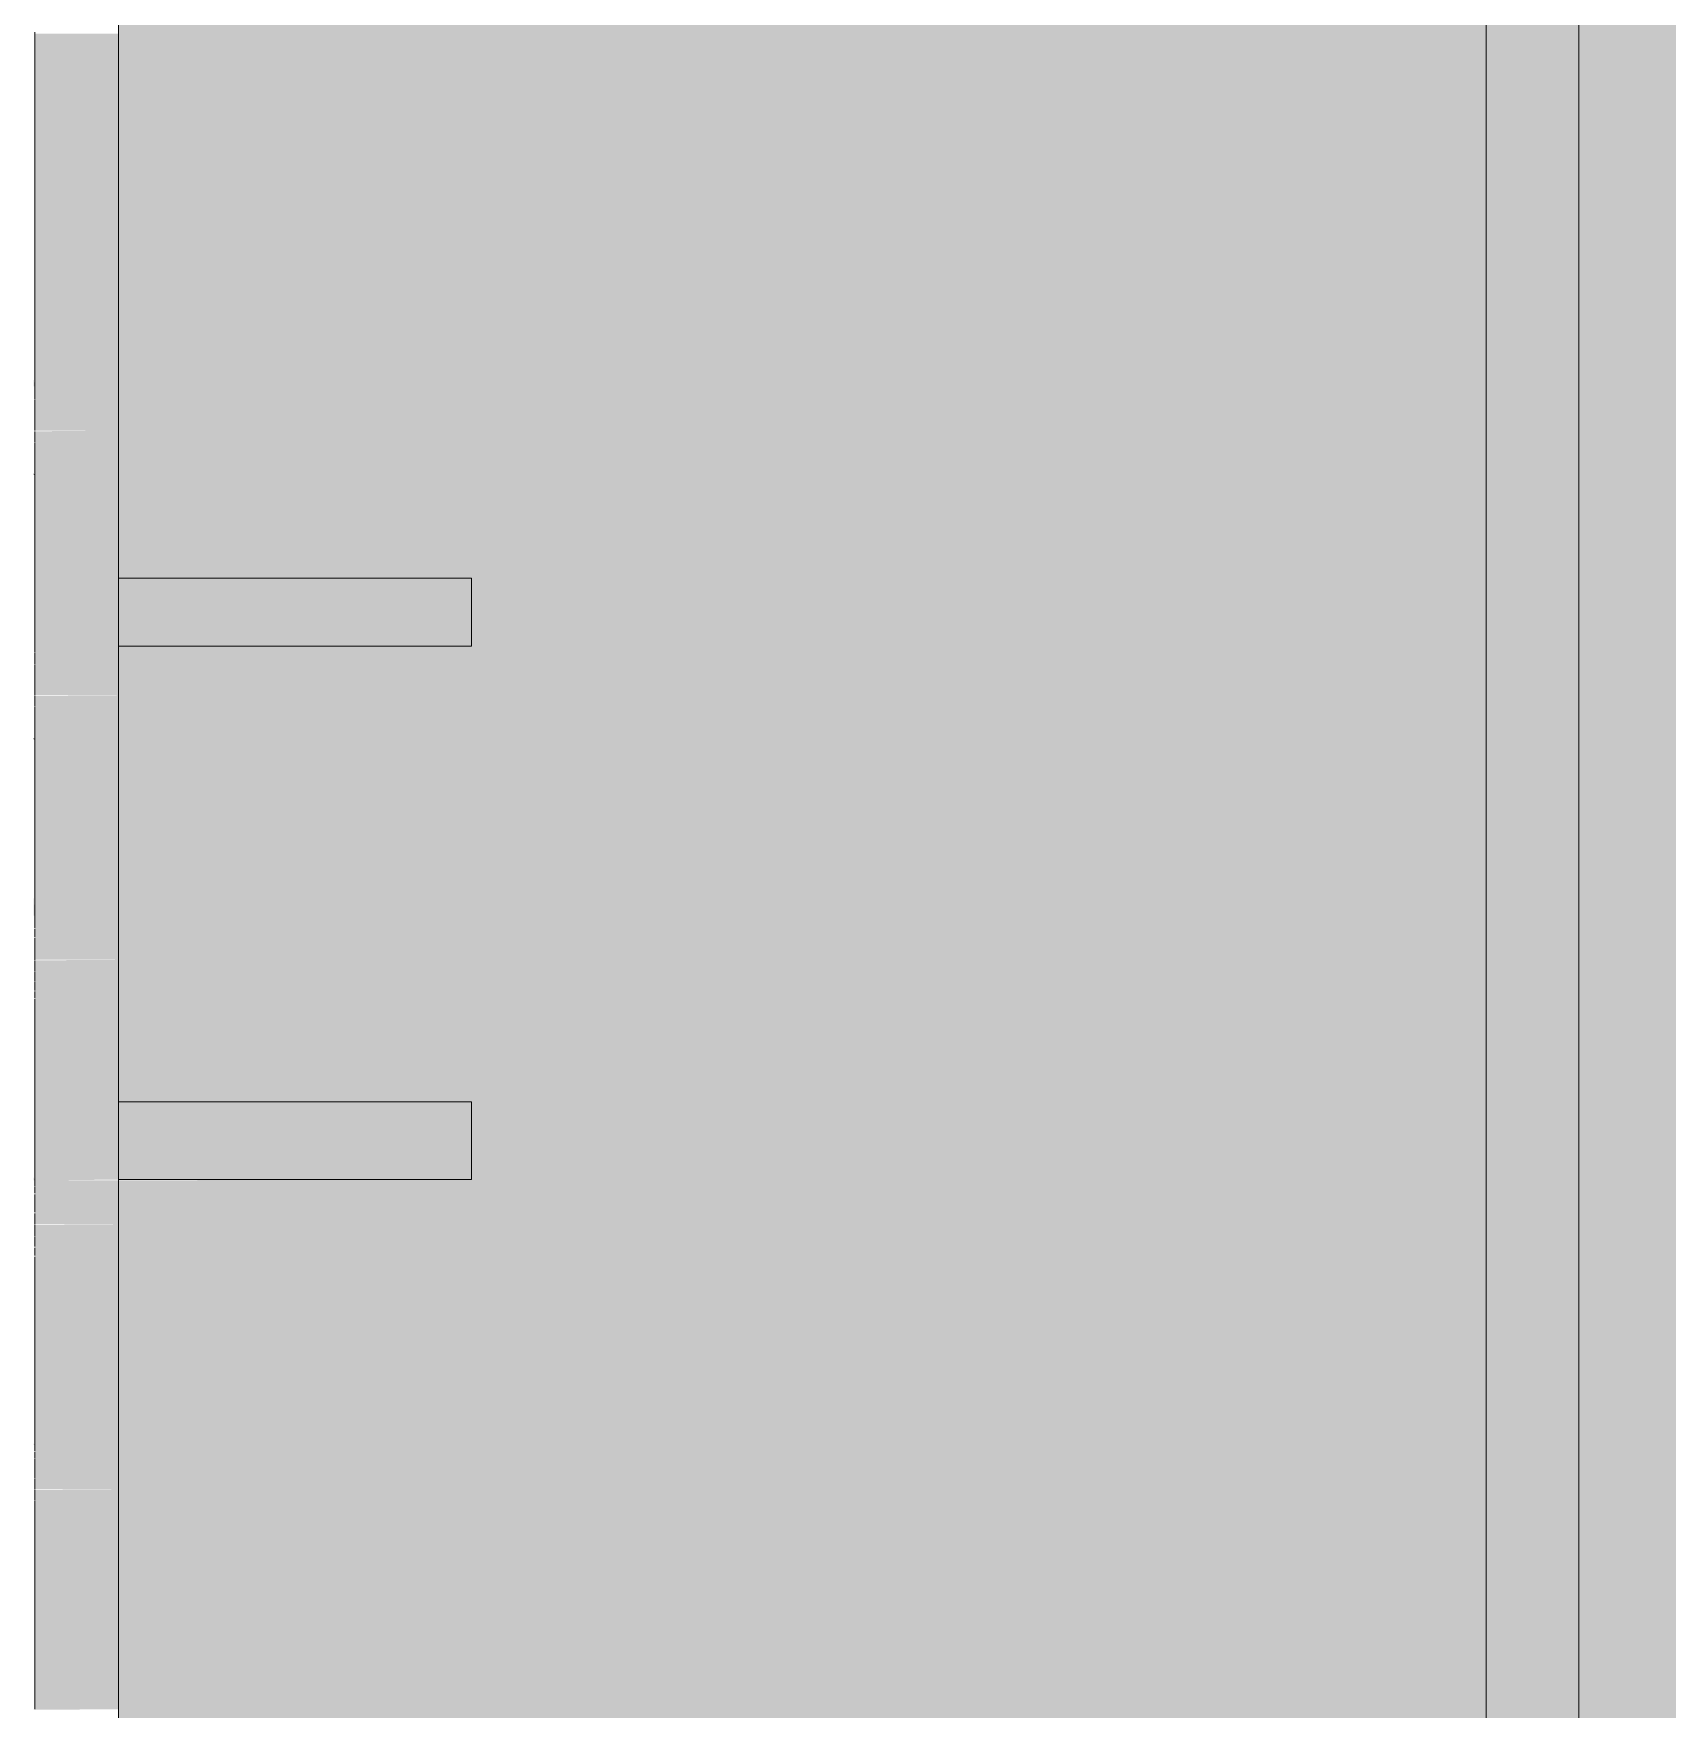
# Model space of a CAD drawing. Header units: millimetres. Extents: x 855 to 84199, y -1987 to 21700.
# Drawn here: x 29187.7 to 29558, y 740 to 1120 of the extents above; entities that cross this region are included whole.
import ezdxf

# ---------------------------------------------------------------- set-up
doc = ezdxf.new("R2010")
doc.units = ezdxf.units.MM
for name, color, linetype, lineweight in [('A-GLAZ', 7, 'Continuous', 9), ('A-WALL-PATT', 7, 'Continuous', 9), ('I-WALL', 7, 'Continuous', 9)]:
    doc.layers.add(name, color=color, linetype=linetype, lineweight=lineweight)
for name, color, linetype, lineweight, true_color in [('I-FURN-10', 7, 'Continuous', 9, 0x888888), ('I-FURN-11', 7, 'Continuous', 9, 0x7f7f7f), ('I-FURN-12', 7, 'Continuous', 9, 0x838383), ('I-FURN-13', 7, 'Continuous', 9, 0x858585), ('I-FURN-2', 7, 'Continuous', 9, 0x949494), ('I-FURN-4', 7, 'Continuous', 9, 0x9e9e9e), ('I-FURN-5', 7, 'Continuous', 9, 0x818181), ('I-FURN-6', 9, 'Continuous', 9, 0x808080), ('I-FURN-7', 7, 'Continuous', 9, 0xc0c0c0), ('I-FURN-8', 7, 'Continuous', 9, 0xacacac), ('I-FURN-9', 7, 'Continuous', 9, 0x8d8d8d)]:
    doc.layers.add(name, color=color, linetype=linetype, lineweight=lineweight, true_color=true_color)
doc.layers.add('I-FURN-3', color=7, linetype='Continuous', lineweight=9, true_color=0x7f7f7f, transparency=0.7)

# ---------------------------------------------------------------- blocks, each defined once
blk = doc.blocks.new('120_Окно_СКБ_2Ст_Фрамуга сверху - 120_Окно_СКБ_2Ст_2300х2500_h_ ДОО-23103760-Развертка 1_60-1')
at = {"layer": 'A-GLAZ'}
h = blk.add_hatch(color=256, dxfattribs=at)
h.paths.add_polyline_path([(102110.93, 500), (103429, 500), (103429, 2980), (101171, 2980), (101171, 500), (102035.04, 500)])
h.paths.add_polyline_path([(103380, 550), (102870, 550), (102870, 2080), (103400, 2080), (103400, 550)])
h.paths.add_polyline_path([(102035.04, 550), (101200, 550), (101200, 2080), (102840, 2080), (102840, 550), (102342.86, 550)])
h.paths.add_polyline_path([(101223.14, 2130), (101220, 2130), (101220, 2930), (103380, 2930), (103380, 2130), (101427.88, 2130)])
blk.add_line((101150, 500), (101150, 3000), dxfattribs=at)
blk = doc.blocks.new('Бизиборд лего - бизиборд 1_21б-32328682-Развертка 1_60-1')
at = {"layer": 'I-FURN-3'}
h = blk.add_hatch(color=256, dxfattribs=at)
h.paths.add_polyline_path([(100840, 500), (100840, 540), (100821, 540), (100821, 500)])
h.paths.add_polyline_path([(100821, 560), (100840, 560), (100840, 600), (100821, 600), (100821, 563.03)])
h.paths.add_polyline_path([(100821, 620), (100840, 620), (100840, 660), (100821, 660), (100821, 627.41)])
h.paths.add_polyline_path([(100821, 680), (100840, 680), (100840, 720), (100821, 719.96), (100821, 683.75)])
h.paths.add_polyline_path([(100823.69, 740), (100840, 740.08), (100840, 780), (100821, 780), (100821, 740), (100823.1, 740)])
h.paths.add_polyline_path([(100824.29, 800), (100840, 800), (100840, 840), (100821, 840), (100821, 800), (100823.1, 800)])
h.paths.add_polyline_path([(100825.47, 860), (100840, 860.19), (100840, 900), (100821, 900), (100821, 860), (100824.29, 860)])
h.paths.add_polyline_path([(100825.47, 920), (100840, 920), (100840, 960), (100821, 960), (100821, 920)])
h.paths.add_polyline_path([(100821, 980), (100840, 980), (100840, 1020), (100821, 1020), (100821, 981.52)])
h.paths.add_polyline_path([(100821, 1040), (100840, 1040), (100840, 1120), (100821, 1120), (100821, 1041.88)])
h.paths.add_polyline_path([(100821, 1140), (100840, 1140), (100840, 1180), (100821, 1180), (100821, 1140.47)])
h.paths.add_polyline_path([(100821, 1200), (100840, 1200), (100840, 1240), (100821, 1240), (100821, 1206.87)])
h.paths.add_polyline_path([(100821, 1260), (100840, 1260), (100840, 1300), (100821, 1300), (100821, 1263.21)])
h.paths.add_polyline_path([(100840, 1320), (100840, 1360), (100821, 1359.78), (100821, 1320), (100839.7, 1320)])
h.paths.add_polyline_path([(100825.47, 1380), (100840, 1380), (100840, 1420), (100821, 1420), (100821, 1380)])
h.paths.add_polyline_path([(100823.1, 1440), (100840, 1440.26), (100840, 1480), (100821, 1480), (100821, 1440), (100822.51, 1440)])
h.paths.add_polyline_path([(100821, 1500), (100840, 1500), (100840, 1540), (100821, 1540), (100821, 1500.62)])
h.paths.add_polyline_path([(100821, 1560), (100840, 1560), (100840, 1600), (100821, 1600), (100821, 1560.98)])
h.paths.add_polyline_path([(100821, 1620), (100840, 1620), (100840, 1700), (100821, 1699.81), (100821, 1621.34)])
h.paths.add_polyline_path([(100821, 1720), (100840, 1720), (100840, 1760), (100821, 1760), (100821, 1721.94)])
h.paths.add_polyline_path([(100821, 1780), (100840, 1780), (100840, 1820), (100821, 1820), (100821, 1782.3)])
h.paths.add_polyline_path([(100821, 1840), (100840, 1840.28), (100840, 1880), (100821, 1880), (100821, 1842.66)])
h.paths.add_polyline_path([(100839.7, 1900), (100840, 1900), (100840, 1940), (100821, 1940), (100821, 1900)])
h.paths.add_polyline_path([(100830.21, 1960), (100840, 1960), (100840, 2000), (100821, 2000), (100821, 1960), (100827.84, 1960)])
h.paths.add_polyline_path([(100821, 2020), (100840, 2020), (100840, 2060), (100821, 2059.96), (100821, 2027.77)])
h.paths.add_polyline_path([(100825.47, 2080), (100840, 2080.08), (100840, 2120), (100821, 2120), (100821, 2080), (100823.1, 2080)])
h.paths.add_polyline_path([(100821, 2140), (100840, 2140.02), (100840, 2180), (100821, 2180), (100821, 2140.44)])
h.paths.add_polyline_path([(100821, 2200), (100840, 2200), (100840, 2240), (100821, 2240), (100821, 2200.8)])
h = blk.add_hatch(color=256, dxfattribs=at)
h.paths.add_polyline_path([(100820.73, 500), (100821, 500), (100820.73, 514.74)])
h.paths.add_polyline_path([(100820.73, 560), (100821, 560), (100820.73, 563.03)])
h.paths.add_polyline_path([(100820.73, 620), (100821, 620), (100820.73, 627.41)])
h.paths.add_polyline_path([(100820.73, 740), (100821, 740.08), (100820.73, 740.08)])
h.paths.add_polyline_path([(100820.73, 800), (100821, 800), (100820.73, 800.44)])
h.paths.add_polyline_path([(100820.73, 860), (100821, 860), (100820.73, 860.8)])
h.paths.add_polyline_path([(100820.73, 920), (100821, 920), (100820.73, 925.19)])
h.paths.add_polyline_path([(100820.73, 1040), (100821, 1040), (100820.73, 1041.88)])
h.paths.add_polyline_path([(100820.73, 1140), (100821, 1140), (100820.73, 1140.47)])
h.paths.add_polyline_path([(100820.73, 1200), (100821, 1200), (100820.73, 1206.87)])
h.paths.add_polyline_path([(100820.73, 1260), (100821, 1260), (100820.73, 1263.21)])
h.paths.add_polyline_path([(100820.73, 1560), (100821, 1560), (100820.73, 1560.98)])
h.paths.add_polyline_path([(100820.73, 1620), (100821, 1620), (100820.73, 1621.34)])
h.paths.add_polyline_path([(100820.73, 1780), (100821, 1780), (100820.73, 1782.3)])
h.paths.add_polyline_path([(100820.73, 1840), (100821, 1840), (100820.73, 1842.66)])
h.paths.add_polyline_path([(100820.73, 1900), (100821, 1900), (100820.73, 1915.1)])
h.paths.add_polyline_path([(100820.73, 1960), (100821, 1960), (100820.73, 1963.38)])
h.paths.add_polyline_path([(100820.73, 2080), (100821, 2080.08), (100820.73, 2080.08)])
for points in [[(100821, 1030), (100840, 1030), (100840, 1040), (100821, 1039.98), (100821, 1031.82)], [(100830.21, 1020), (100840, 1020), (100840, 1030), (100821, 1029.81), (100821, 1020), (100825.47, 1020)], [(100820.73, 1020), (100821, 1020), (100820.73, 1020.33)], [(100896.62, 981.12), (100920, 981.12), (100920, 996.54), (100840, 996.54), (100840, 981.12), (100858.68, 981.12)], [(100821, 970), (100840, 970), (100840, 980), (100821, 979.98), (100821, 971.46)], [(100827.84, 960), (100840, 960), (100840, 970), (100821, 969.87), (100821, 960), (100825.47, 960)], [(100820.73, 960), (100821, 960), (100820.73, 960.33)], [(100821, 910), (100840, 910), (100840, 920), (100821, 919.98), (100821, 911.1)], [(100839.7, 900), (100840, 900), (100840, 910), (100821, 909.87), (100821, 900)], [(100896.62, 860.19), (100920, 860.19), (100920, 877.78), (100840, 877.78), (100840, 860.19), (100858.68, 860.19)], [(100821, 850), (100840, 850), (100840, 860), (100821, 859.98), (100821, 850.74)], [(100821, 840), (100840, 840), (100840, 850), (100821, 849.87), (100821, 840.32)], [(100821, 790), (100840, 790), (100840, 800), (100821, 799.98), (100821, 792.39)], [(100830.21, 780), (100840, 780), (100840, 790), (100821, 789.87), (100821, 780)]]:
    blk.add_hatch(color=256, dxfattribs=at).paths.add_polyline_path(points)
at = {"layer": 'I-FURN-10'}
for p, q in [((100840, 1040), (100840, 1120)), ((100840, 1040), (100840, 1120)), ((100840, 1038.66), (100840, 1037.07)), ((100840, 1030), (100840, 1038.66)), ((100840, 1037.07), (100840, 1030)), ((100840, 1030), (100840, 1030)), ((100840, 996.54), (100840, 1020)), ((100840, 996.54), (100840, 1020)), ((100840, 981.12), (100840, 996.54)), ((100840, 981.12), (100840, 996.54)), ((100840, 981.12), (100840, 996.54)), ((100840, 980), (100840, 981.12)), ((100840, 980), (100840, 981.12)), ((100840, 970), (100840, 970)), ((100840, 970), (100840, 970)), ((100840, 920), (100840, 960)), ((100840, 920), (100840, 960)), ((100840, 907.41), (100840, 910)), ((100840, 910), (100840, 901.34)), ((100840, 910), (100840, 910)), ((100840, 901.34), (100840, 907.41)), ((100840, 877.78), (100840, 900)), ((100840, 877.78), (100840, 900)), ((100840, 860.19), (100840, 877.78)), ((100840, 860.19), (100840, 877.78)), ((100840, 860.19), (100840, 877.78)), ((100840, 841.34), (100840, 850)), ((100840, 850), (100840, 847.41)), ((100840, 850), (100840, 850)), ((100840, 847.41), (100840, 845)), ((100840, 845), (100840, 842.93)), ((100840, 842.93), (100840, 841.34)), ((100840, 840.34), (100840, 841.34)), ((100840, 841.34), (100840, 840.34)), ((100840, 840), (100840, 840.34)), ((100840, 840.34), (100840, 840)), ((100840, 800), (100840, 840)), ((100840, 800), (100840, 840)), ((100840, 790), (100840, 790)), ((100840, 790), (100840, 790)), ((100840, 740.08), (100840, 780)), ((100840, 740.08), (100840, 780))]:
    blk.add_line(p, q, dxfattribs=at)
at = {"layer": 'I-FURN-11'}
for p, q in [((100840, 1030), (100840, 1040)), ((100840, 1030), (100840, 1040)), ((100840, 1030), (100840, 1040)), ((100840, 1030), (100840, 1040)), ((100840, 1030), (100840, 1040)), ((100840, 1030), (100840, 1040)), ((100840, 1030), (100840, 1040)), ((100840, 1039.66), (100840, 1040)), ((100840, 1040), (100840, 1039.66)), ((100840, 1030), (100840, 1040)), ((100840, 1030), (100840, 1039.66)), ((100840, 1039.66), (100840, 1030)), ((100840, 1039.66), (100840, 1030)), ((100840, 1030), (100840, 1039.66)), ((100840, 1038.66), (100840, 1039.66)), ((100840, 1039.66), (100840, 1038.66)), ((100840, 1030), (100840, 1038.66)), ((100840, 1038.66), (100840, 1030)), ((100840, 1030), (100840, 1038.66)), ((100840, 1038.66), (100840, 1030)), ((100840, 1038.66), (100840, 1032.59)), ((100840, 1030), (100840, 1038.66)), ((100840, 1035), (100840, 1038.66)), ((100840, 1038.66), (100840, 1030)), ((100840, 1037.07), (100840, 1032.59)), ((100840, 1030), (100840, 1037.07)), ((100840, 1035), (100840, 1030)), ((100840, 1030), (100840, 1035)), ((100840, 1030), (100840, 1035)), ((100840, 1035), (100840, 1030)), ((100840, 1035), (100840, 1030)), ((100840, 1030), (100840, 1035)), ((100840, 1032.59), (100840, 1035)), ((100840, 1032.59), (100840, 1030)), ((100840, 1030), (100840, 1032.59)), ((100840, 1032.59), (100840, 1030)), ((100840, 1030), (100840, 1032.59)), ((100840, 1032.59), (100840, 1030)), ((100840, 1030), (100840, 1032.59)), ((100840, 1030), (100840, 1032.59)), ((100840, 1032.59), (100840, 1030)), ((100840, 1032.59), (100840, 1030)), ((100840, 1030), (100840, 1032.59)), ((100840, 1032.59), (100840, 1030)), ((100840, 1032.59), (100840, 1030)), ((100840, 1030), (100840, 1032.59)), ((100840, 1032.59), (100840, 1030)), ((100840, 1030), (100840, 1032.59)), ((100840, 1032.59), (100840, 1030)), ((100840, 1030), (100840, 1032.59)), ((100840, 1030), (100840, 1030)), ((100840, 1030), (100840, 1030)), ((100840, 1030), (100840, 1030)), ((100840, 1030), (100840, 1030)), ((100840, 1030), (100840, 1030)), ((100840, 1030), (100840, 1030)), ((100840, 1030), (100840, 1030)), ((100840, 1030), (100840, 1030)), ((100840, 1030), (100840, 1030)), ((100840, 1030), (100840, 1030)), ((100840, 1030), (100840, 1030)), ((100840, 1030), (100840, 1030)), ((100840, 1030), (100840, 1025)), ((100840, 1025), (100840, 1030)), ((100840, 1030), (100840, 1030)), ((100840, 1030), (100840, 1030)), ((100840, 1030), (100840, 1030)), ((100840, 1030), (100840, 1030)), ((100840, 1030), (100840, 1030)), ((100840, 1030), (100840, 1030)), ((100840, 1030), (100840, 1030)), ((100840, 1030), (100840, 1030)), ((100840, 1030), (100840, 1030)), ((100840, 1027.41), (100840, 1030)), ((100840, 1030), (100840, 1022.93)), ((100840, 1030), (100840, 1030)), ((100840, 1030), (100840, 1030)), ((100840, 1030), (100840, 1030)), ((100840, 1030), (100840, 1030)), ((100840, 1030), (100840, 1030)), ((100840, 1030), (100840, 1021.34)), ((100840, 1021.34), (100840, 1030)), ((100840, 1030), (100840, 1030)), ((100840, 1030), (100840, 1030)), ((100840, 1030), (100840, 1030)), ((100840, 1030), (100840, 1030)), ((100840, 1030), (100840, 1030)), ((100840, 1020), (100840, 1030)), ((100840, 1030), (100840, 1020)), ((100840, 1030), (100840, 1020)), ((100840, 1020), (100840, 1030)), ((100840, 1030), (100840, 1030)), ((100840, 1030), (100840, 1030)), ((100840, 1030), (100840, 1030)), ((100840, 1021.34), (100840, 1030)), ((100840, 1030), (100840, 1021.34)), ((100840, 1030), (100840, 1030)), ((100840, 1030), (100840, 1030)), ((100840, 1030), (100840, 1030)), ((100840, 1030), (100840, 1030)), ((100840, 1022.93), (100840, 1030)), ((100840, 1030), (100840, 1022.93)), ((100840, 1030), (100840, 1030)), ((100840, 1030), (100840, 1030)), ((100840, 1030), (100840, 1030)), ((100840, 1030), (100840, 1030)), ((100840, 1030), (100840, 1022.93)), ((100840, 1027.41), (100840, 1030)), ((100840, 1030), (100840, 1030)), ((100840, 1030), (100840, 1030)), ((100840, 1030), (100840, 1030)), ((100840, 1030), (100840, 1030)), ((100840, 1030), (100840, 1030)), ((100840, 1030), (100840, 1030)), ((100840, 1030), (100840, 1022.93)), ((100840, 1027.41), (100840, 1030)), ((100840, 1030), (100840, 1030)), ((100840, 1030), (100840, 1030)), ((100840, 1030), (100840, 1030)), ((100840, 1030), (100840, 1030)), ((100840, 1030), (100840, 1030)), ((100840, 1025), (100840, 1030)), ((100840, 1030), (100840, 1022.93)), ((100840, 1020), (100840, 1029.81)), ((100840, 1020), (100840, 1029.81)), ((100840, 1020), (100840, 1029.81)), ((100840, 1020), (100840, 1029.81)), ((100840, 1020), (100840, 1029.81)), ((100840, 1020), (100840, 1029.81)), ((100840, 1020), (100840, 1029.81)), ((100840, 1020), (100840, 1029.81)), ((100840, 1022.93), (100840, 1027.41)), ((100840, 1025), (100840, 1027.41)), ((100840, 1020.34), (100840, 1027.41)), ((100840, 1022.93), (100840, 1025)), ((100840, 1020.34), (100840, 1025)), ((100840, 1022.93), (100840, 1022.93)), ((100840, 1022.93), (100840, 1020.34)), ((100840, 1022.93), (100840, 1020.34)), ((100840, 1020.34), (100840, 1020.34)), ((100840, 979.66), (100840, 980)), ((100840, 979.66), (100840, 980)), ((100840, 979.66), (100840, 980)), ((100840, 979.66), (100840, 980)), ((100840, 970), (100840, 980)), ((100840, 980), (100840, 970)), ((100840, 979.66), (100840, 980)), ((100840, 979.66), (100840, 980)), ((100840, 979.66), (100840, 980)), ((100840, 979.66), (100840, 980)), ((100840, 979.66), (100840, 970)), ((100840, 970), (100840, 979.66)), ((100840, 979.66), (100840, 972.59)), ((100840, 970), (100840, 979.66)), ((100840, 979.66), (100840, 977.07)), ((100840, 975), (100840, 979.66)), ((100840, 961.4), (100840, 979.51)), ((100840, 961.4), (100840, 979.51)), ((100840, 961.4), (100840, 979.51)), ((100840, 961.4), (100840, 979.51)), ((100840, 961.4), (100840, 979.51)), ((100840, 961.4), (100840, 979.51)), ((100840, 961.4), (100840, 979.51)), ((100840, 961.4), (100840, 979.51)), ((100840, 970), (100840, 978.66)), ((100840, 978.66), (100840, 977.07)), ((100840, 978.66), (100840, 970)), ((100840, 970), (100840, 978.66)), ((100840, 977.07), (100840, 970)), ((100840, 977.07), (100840, 970)), ((100840, 970), (100840, 977.07)), ((100840, 977.07), (100840, 970)), ((100840, 970), (100840, 975)), ((100840, 975), (100840, 970)), ((100840, 972.59), (100840, 975)), ((100840, 972.59), (100840, 970)), ((100840, 970), (100840, 972.59)), ((100840, 970), (100840, 972.59)), ((100840, 972.59), (100840, 970)), ((100840, 972.59), (100840, 970)), ((100840, 970), (100840, 972.59)), ((100840, 972.59), (100840, 970)), ((100840, 970), (100840, 972.59)), ((100840, 970), (100840, 972.59)), ((100840, 972.59), (100840, 970)), ((100840, 972.59), (100840, 970)), ((100840, 972.59), (100840, 970)), ((100840, 970), (100840, 972.59)), ((100840, 970), (100840, 972.59)), ((100840, 970), (100840, 970)), ((100840, 970), (100840, 970)), ((100840, 970), (100840, 970)), ((100840, 970), (100840, 970)), ((100840, 970), (100840, 970)), ((100840, 970), (100840, 970)), ((100840, 970), (100840, 970)), ((100840, 970), (100840, 970)), ((100840, 970), (100840, 970)), ((100840, 970), (100840, 970)), ((100840, 970), (100840, 965)), ((100840, 965), (100840, 970)), ((100840, 970), (100840, 965)), ((100840, 965), (100840, 970)), ((100840, 970), (100840, 970)), ((100840, 970), (100840, 970)), ((100840, 970), (100840, 970)), ((100840, 970), (100840, 970)), ((100840, 970), (100840, 970)), ((100840, 970), (100840, 970)), ((100840, 970), (100840, 970)), ((100840, 970), (100840, 970)), ((100840, 970), (100840, 970)), ((100840, 970), (100840, 961.34)), ((100840, 961.34), (100840, 970)), ((100840, 970), (100840, 970)), ((100840, 970), (100840, 962.93)), ((100840, 962.93), (100840, 970)), ((100840, 970), (100840, 970)), ((100840, 970), (100840, 970)), ((100840, 970), (100840, 970)), ((100840, 970), (100840, 967.41)), ((100840, 967.41), (100840, 970)), ((100840, 970), (100840, 970)), ((100840, 970), (100840, 970)), ((100840, 970), (100840, 962.93)), ((100840, 962.93), (100840, 970)), ((100840, 970), (100840, 970)), ((100840, 970), (100840, 970)), ((100840, 970), (100840, 970)), ((100840, 970), (100840, 960)), ((100840, 960), (100840, 970)), ((100840, 970), (100840, 970)), ((100840, 965), (100840, 970)), ((100840, 970), (100840, 965)), ((100840, 970), (100840, 965)), ((100840, 965), (100840, 970)), ((100840, 970), (100840, 970)), ((100840, 970), (100840, 970)), ((100840, 970), (100840, 970)), ((100840, 970), (100840, 970)), ((100840, 970), (100840, 970)), ((100840, 970), (100840, 970)), ((100840, 970), (100840, 970)), ((100840, 960.34), (100840, 970)), ((100840, 970), (100840, 960.34)), ((100840, 970), (100840, 970)), ((100840, 970), (100840, 967.41)), ((100840, 967.41), (100840, 970)), ((100840, 970), (100840, 970)), ((100840, 970), (100840, 970)), ((100840, 970), (100840, 970)), ((100840, 970), (100840, 970)), ((100840, 970), (100840, 970)), ((100840, 965), (100840, 970)), ((100840, 970), (100840, 965)), ((100840, 960.34), (100840, 970)), ((100840, 970), (100840, 962.93)), ((100840, 970), (100840, 970)), ((100840, 970), (100840, 970)), ((100840, 970), (100840, 970)), ((100840, 961.34), (100840, 970)), ((100840, 970), (100840, 961.34)), ((100840, 970), (100840, 970)), ((100840, 970), (100840, 970)), ((100840, 970), (100840, 970)), ((100840, 970), (100840, 970)), ((100840, 965), (100840, 970)), ((100840, 970), (100840, 965)), ((100840, 970), (100840, 967.41)), ((100840, 961.34), (100840, 970)), ((100840, 970), (100840, 970)), ((100840, 967.41), (100840, 965)), ((100840, 960), (100840, 965)), ((100840, 965), (100840, 960)), ((100840, 961.34), (100840, 965)), ((100840, 965), (100840, 961.34)), ((100840, 965), (100840, 960.34)), ((100840, 962.93), (100840, 960.34)), ((100840, 960), (100840, 961.34)), ((100840, 960), (100840, 961.34)), ((100840, 960), (100840, 961.34)), ((100840, 960), (100840, 961.34)), ((100840, 960), (100840, 961.34)), ((100840, 960), (100840, 961.34)), ((100840, 960), (100840, 961.34)), ((100840, 961.34), (100840, 961.34)), ((100840, 960.34), (100840, 961.34)), ((100840, 960), (100840, 961.34)), ((100840, 960.34), (100840, 960)), ((100840, 960), (100840, 960.34)), ((100840, 917.14), (100840, 920)), ((100840, 917.14), (100840, 920)), ((100840, 917.14), (100840, 920)), ((100840, 917.14), (100840, 920)), ((100840, 917.14), (100840, 920)), ((100840, 917.14), (100840, 920)), ((100840, 917.14), (100840, 920)), ((100840, 917.14), (100840, 920)), ((100840, 910), (100840, 919.66)), ((100840, 919.66), (100840, 910)), ((100840, 919.66), (100840, 912.59)), ((100840, 912.59), (100840, 919.66)), ((100840, 919.66), (100840, 917.07)), ((100840, 910), (100840, 919.66)), ((100840, 910), (100840, 918.66)), ((100840, 918.66), (100840, 910)), ((100840, 915.13), (100840, 917.07)), ((100840, 915.13), (100840, 917.07)), ((100840, 915.13), (100840, 917.07)), ((100840, 915.13), (100840, 917.07)), ((100840, 915.13), (100840, 917.07)), ((100840, 915.13), (100840, 917.07)), ((100840, 915.13), (100840, 917.07)), ((100840, 910), (100840, 917.07)), ((100840, 917.07), (100840, 910)), ((100840, 917.07), (100840, 910)), ((100840, 915.13), (100840, 917.07)), ((100840, 905.07), (100840, 915)), ((100840, 915), (100840, 910)), ((100840, 910), (100840, 915)), ((100840, 905.07), (100840, 915)), ((100840, 905.07), (100840, 915)), ((100840, 905.07), (100840, 915)), ((100840, 910), (100840, 915)), ((100840, 915), (100840, 910)), ((100840, 905.07), (100840, 915)), ((100840, 905.07), (100840, 915)), ((100840, 905.07), (100840, 915)), ((100840, 905.07), (100840, 915)), ((100840, 912.59), (100840, 910)), ((100840, 910), (100840, 912.59)), ((100840, 912.59), (100840, 910)), ((100840, 910), (100840, 912.59)), ((100840, 912.59), (100840, 910)), ((100840, 910), (100840, 912.59)), ((100840, 912.59), (100840, 910)), ((100840, 910), (100840, 912.59)), ((100840, 910), (100840, 912.59)), ((100840, 912.59), (100840, 910)), ((100840, 912.59), (100840, 910)), ((100840, 910), (100840, 912.59)), ((100840, 910), (100840, 910)), ((100840, 910), (100840, 910)), ((100840, 910), (100840, 910)), ((100840, 910), (100840, 910)), ((100840, 910), (100840, 910)), ((100840, 910), (100840, 910)), ((100840, 910), (100840, 910)), ((100840, 910), (100840, 910)), ((100840, 910), (100840, 910)), ((100840, 910), (100840, 910)), ((100840, 910), (100840, 905)), ((100840, 905), (100840, 910)), ((100840, 910), (100840, 910)), ((100840, 910), (100840, 910)), ((100840, 910), (100840, 910)), ((100840, 910), (100840, 900)), ((100840, 900.34), (100840, 910)), ((100840, 910), (100840, 910)), ((100840, 900), (100840, 910)), ((100840, 910), (100840, 900)), ((100840, 910), (100840, 910)), ((100840, 900.34), (100840, 910)), ((100840, 910), (100840, 900)), ((100840, 910), (100840, 910)), ((100840, 910), (100840, 900.34)), ((100840, 900.34), (100840, 910)), ((100840, 910), (100840, 910)), ((100840, 910), (100840, 905)), ((100840, 905), (100840, 910)), ((100840, 910), (100840, 910)), ((100840, 910), (100840, 910)), ((100840, 910), (100840, 910)), ((100840, 910), (100840, 905)), ((100840, 905), (100840, 910)), ((100840, 910), (100840, 910)), ((100840, 910), (100840, 910)), ((100840, 910), (100840, 910)), ((100840, 910), (100840, 910)), ((100840, 900.34), (100840, 910)), ((100840, 910), (100840, 900.34)), ((100840, 910), (100840, 910)), ((100840, 910), (100840, 910)), ((100840, 910), (100840, 900)), ((100840, 900), (100840, 910)), ((100840, 910), (100840, 910)), ((100840, 910), (100840, 910)), ((100840, 910), (100840, 910)), ((100840, 910), (100840, 910)), ((100840, 910), (100840, 910)), ((100840, 910), (100840, 910)), ((100840, 910), (100840, 910)), ((100840, 910), (100840, 910)), ((100840, 910), (100840, 910)), ((100840, 910), (100840, 910)), ((100840, 910), (100840, 910)), ((100840, 910), (100840, 910)), ((100840, 910), (100840, 910)), ((100840, 910), (100840, 910)), ((100840, 910), (100840, 902.93)), ((100840, 902.93), (100840, 910)), ((100840, 910), (100840, 910)), ((100840, 910), (100840, 910)), ((100840, 910), (100840, 910)), ((100840, 910), (100840, 910)), ((100840, 910), (100840, 910)), ((100840, 905), (100840, 910)), ((100840, 910), (100840, 907.41)), ((100840, 910), (100840, 910)), ((100840, 910), (100840, 910)), ((100840, 910), (100840, 910)), ((100840, 910), (100840, 910)), ((100840, 910), (100840, 910)), ((100840, 910), (100840, 910)), ((100840, 910), (100840, 910)), ((100840, 910), (100840, 901.34)), ((100840, 901.34), (100840, 910)), ((100840, 910), (100840, 910)), ((100840, 910), (100840, 910)), ((100840, 910), (100840, 910)), ((100840, 910), (100840, 910)), ((100840, 907.41), (100840, 902.93)), ((100840, 903.06), (100840, 905)), ((100840, 903.06), (100840, 905)), ((100840, 903.06), (100840, 905)), ((100840, 903.06), (100840, 905)), ((100840, 903.06), (100840, 905)), ((100840, 903.06), (100840, 905)), ((100840, 903.06), (100840, 905)), ((100840, 902.93), (100840, 905)), ((100840, 903.06), (100840, 905)), ((100840, 900), (100840, 902.93)), ((100840, 900), (100840, 902.93)), ((100840, 900), (100840, 902.93)), ((100840, 900), (100840, 902.93)), ((100840, 900), (100840, 902.93)), ((100840, 900), (100840, 902.93)), ((100840, 900), (100840, 902.93)), ((100840, 900), (100840, 902.93)), ((100840, 900), (100840, 900.34)), ((100840, 900), (100840, 900.34)), ((100840, 858.79), (100840, 860)), ((100840, 858.79), (100840, 860)), ((100840, 860), (100840, 850)), ((100840, 850), (100840, 860)), ((100840, 858.79), (100840, 860)), ((100840, 858.79), (100840, 860)), ((100840, 859.66), (100840, 860)), ((100840, 860), (100840, 859.66)), ((100840, 850), (100840, 860)), ((100840, 860), (100840, 850)), ((100840, 858.79), (100840, 860)), ((100840, 858.79), (100840, 860)), ((100840, 858.79), (100840, 860)), ((100840, 858.79), (100840, 860)), ((100840, 858.66), (100840, 859.66)), ((100840, 859.66), (100840, 858.66)), ((100840, 859.66), (100840, 857.07)), ((100840, 857.07), (100840, 859.66)), ((100840, 852.75), (100840, 858.66)), ((100840, 852.75), (100840, 858.66)), ((100840, 852.75), (100840, 858.66)), ((100840, 852.75), (100840, 858.66)), ((100840, 857.07), (100840, 858.66)), ((100840, 858.66), (100840, 857.07)), ((100840, 852.75), (100840, 858.66)), ((100840, 858.66), (100840, 850)), ((100840, 850), (100840, 858.66)), ((100840, 852.75), (100840, 858.66)), ((100840, 852.75), (100840, 858.66)), ((100840, 858.66), (100840, 852.59)), ((100840, 850), (100840, 858.66)), ((100840, 852.75), (100840, 858.66)), ((100840, 855), (100840, 857.07)), ((100840, 857.07), (100840, 855)), ((100840, 857.07), (100840, 850)), ((100840, 850), (100840, 857.07)), ((100840, 850), (100840, 857.07)), ((100840, 857.07), (100840, 850)), ((100840, 855), (100840, 850)), ((100840, 850), (100840, 855)), ((100840, 850), (100840, 855)), ((100840, 855), (100840, 852.59)), ((100840, 852.59), (100840, 855)), ((100840, 855), (100840, 852.59)), ((100840, 842.93), (100840, 852.59)), ((100840, 852.59), (100840, 850)), ((100840, 850), (100840, 852.59)), ((100840, 842.93), (100840, 852.59)), ((100840, 842.93), (100840, 852.59)), ((100840, 842.93), (100840, 852.59)), ((100840, 852.59), (100840, 850)), ((100840, 850), (100840, 852.59)), ((100840, 852.59), (100840, 850)), ((100840, 842.93), (100840, 852.59)), ((100840, 850), (100840, 852.59)), ((100840, 852.59), (100840, 850)), ((100840, 842.93), (100840, 852.59)), ((100840, 842.93), (100840, 852.59)), ((100840, 850), (100840, 852.59)), ((100840, 852.59), (100840, 850)), ((100840, 852.59), (100840, 850)), ((100840, 842.93), (100840, 852.59)), ((100840, 850), (100840, 850)), ((100840, 850), (100840, 850)), ((100840, 850), (100840, 850)), ((100840, 850), (100840, 850)), ((100840, 850), (100840, 850)), ((100840, 850), (100840, 850)), ((100840, 850), (100840, 850)), ((100840, 850), (100840, 850)), ((100840, 850), (100840, 850)), ((100840, 850), (100840, 850)), ((100840, 850), (100840, 850)), ((100840, 850), (100840, 845)), ((100840, 845), (100840, 850)), ((100840, 850), (100840, 850)), ((100840, 850), (100840, 850)), ((100840, 850), (100840, 850)), ((100840, 850), (100840, 850)), ((100840, 850), (100840, 850)), ((100840, 850), (100840, 850)), ((100840, 850), (100840, 850)), ((100840, 850), (100840, 850)), ((100840, 850), (100840, 850)), ((100840, 850), (100840, 850)), ((100840, 850), (100840, 845)), ((100840, 840), (100840, 850)), ((100840, 850), (100840, 840)), ((100840, 840), (100840, 850)), ((100840, 850), (100840, 850)), ((100840, 850), (100840, 845)), ((100840, 845), (100840, 850)), ((100840, 850), (100840, 850)), ((100840, 845), (100840, 850)), ((100840, 850), (100840, 845)), ((100840, 850), (100840, 850)), ((100840, 850), (100840, 850)), ((100840, 850), (100840, 842.93)), ((100840, 847.41), (100840, 850)), ((100840, 850), (100840, 850)), ((100840, 850), (100840, 850)), ((100840, 850), (100840, 850)), ((100840, 850), (100840, 850)), ((100840, 847.41), (100840, 850)), ((100840, 850), (100840, 847.41)), ((100840, 850), (100840, 850)), ((100840, 850), (100840, 850)), ((100840, 850), (100840, 850)), ((100840, 850), (100840, 850)), ((100840, 847.41), (100840, 850)), ((100840, 850), (100840, 847.41)), ((100840, 850), (100840, 850)), ((100840, 850), (100840, 850)), ((100840, 850), (100840, 850)), ((100840, 847.41), (100840, 850)), ((100840, 850), (100840, 847.41)), ((100840, 850), (100840, 850)), ((100840, 850), (100840, 850)), ((100840, 850), (100840, 850)), ((100840, 850), (100840, 850)), ((100840, 850), (100840, 850)), ((100840, 850), (100840, 850)), ((100840, 850), (100840, 850)), ((100840, 850), (100840, 850)), ((100840, 850), (100840, 850)), ((100840, 850), (100840, 850)), ((100840, 850), (100840, 850)), ((100840, 850), (100840, 850)), ((100840, 847.41), (100840, 850)), ((100840, 850), (100840, 847.41)), ((100840, 850), (100840, 850)), ((100840, 850), (100840, 850)), ((100840, 850), (100840, 850)), ((100840, 850), (100840, 850)), ((100840, 850), (100840, 850)), ((100840, 850), (100840, 850)), ((100840, 850), (100840, 850)), ((100840, 850), (100840, 850)), ((100840, 850), (100840, 850)), ((100840, 841.34), (100840, 850)), ((100840, 850), (100840, 841.34)), ((100840, 845), (100840, 847.41)), ((100840, 845), (100840, 840)), ((100840, 842.93), (100840, 845)), ((100840, 842.93), (100840, 841.34)), ((100840, 841.34), (100840, 842.93)), ((100840, 840), (100840, 842.69)), ((100840, 840), (100840, 842.69)), ((100840, 840), (100840, 842.69)), ((100840, 840), (100840, 842.69)), ((100840, 840), (100840, 842.69)), ((100840, 840), (100840, 842.69)), ((100840, 840), (100840, 842.69)), ((100840, 840), (100840, 842.69)), ((100840, 841.34), (100840, 840.34)), ((100840, 840.34), (100840, 841.34)), ((100840, 840.34), (100840, 840)), ((100840, 840), (100840, 840.34)), ((100840, 798.66), (100840, 800)), ((100840, 798.66), (100840, 800)), ((100840, 798.66), (100840, 800)), ((100840, 798.66), (100840, 800)), ((100840, 800), (100840, 790)), ((100840, 799.66), (100840, 800)), ((100840, 790), (100840, 800)), ((100840, 800), (100840, 790)), ((100840, 798.66), (100840, 800)), ((100840, 798.66), (100840, 800)), ((100840, 798.66), (100840, 800)), ((100840, 800), (100840, 799.66)), ((100840, 799.66), (100840, 800)), ((100840, 798.66), (100840, 800)), ((100840, 799.66), (100840, 798.66)), ((100840, 799.66), (100840, 799.66)), ((100840, 798.66), (100840, 799.66)), ((100840, 790), (100840, 799.66)), ((100840, 799.66), (100840, 790)), ((100840, 790), (100840, 799.66)), ((100840, 799.66), (100840, 790)), ((100840, 790), (100840, 799.66)), ((100840, 799.66), (100840, 798.66)), ((100840, 790), (100840, 799.66)), ((100840, 798.66), (100840, 797.07)), ((100840, 790), (100840, 798.66)), ((100840, 798.66), (100840, 790)), ((100840, 790), (100840, 798.66)), ((100840, 798.66), (100840, 797.07)), ((100840, 797.07), (100840, 798.66)), ((100840, 798.66), (100840, 790)), ((100840, 790), (100840, 798.66)), ((100840, 798.66), (100840, 790)), ((100840, 790), (100840, 798.66)), ((100840, 798.66), (100840, 797.07)), ((100840, 792.59), (100840, 798.43)), ((100840, 792.59), (100840, 798.43)), ((100840, 792.59), (100840, 798.43)), ((100840, 792.59), (100840, 798.43)), ((100840, 792.59), (100840, 798.43)), ((100840, 792.59), (100840, 798.43)), ((100840, 792.59), (100840, 798.43)), ((100840, 792.59), (100840, 798.43)), ((100840, 797.07), (100840, 790)), ((100840, 790), (100840, 797.07)), ((100840, 797.07), (100840, 790)), ((100840, 797.07), (100840, 790)), ((100840, 795), (100840, 797.07)), ((100840, 790), (100840, 797.07)), ((100840, 797.07), (100840, 795)), ((100840, 790), (100840, 797.07)), ((100840, 797.07), (100840, 790)), ((100840, 797.07), (100840, 795)), ((100840, 792.59), (100840, 795)), ((100840, 790), (100840, 795)), ((100840, 795), (100840, 790)), ((100840, 795), (100840, 790)), ((100840, 795), (100840, 790)), ((100840, 790), (100840, 795)), ((100840, 795), (100840, 790)), ((100840, 790), (100840, 795)), ((100840, 795), (100840, 792.59)), ((100840, 790), (100840, 792.59)), ((100840, 792.59), (100840, 790)), ((100840, 790), (100840, 792.59)), ((100840, 790), (100840, 792.59)), ((100840, 792.59), (100840, 790)), ((100840, 792.59), (100840, 790)), ((100840, 792.59), (100840, 792.59)), ((100840, 790), (100840, 792.59)), ((100840, 792.59), (100840, 790)), ((100840, 781.34), (100840, 792.39)), ((100840, 781.34), (100840, 792.39)), ((100840, 781.34), (100840, 792.39)), ((100840, 781.34), (100840, 792.39)), ((100840, 781.34), (100840, 792.39)), ((100840, 781.34), (100840, 792.39)), ((100840, 781.34), (100840, 792.39)), ((100840, 781.34), (100840, 792.39)), ((100840, 790), (100840, 790)), ((100840, 790), (100840, 790)), ((100840, 790), (100840, 790)), ((100840, 790), (100840, 790)), ((100840, 790), (100840, 790)), ((100840, 790), (100840, 790)), ((100840, 790), (100840, 785)), ((100840, 782.93), (100840, 790)), ((100840, 790), (100840, 790)), ((100840, 790), (100840, 782.93)), ((100840, 782.93), (100840, 790)), ((100840, 790), (100840, 785)), ((100840, 785), (100840, 790)), ((100840, 790), (100840, 790)), ((100840, 790), (100840, 790)), ((100840, 790), (100840, 790)), ((100840, 790), (100840, 790)), ((100840, 787.41), (100840, 790)), ((100840, 790), (100840, 782.93)), ((100840, 790), (100840, 780.34)), ((100840, 780.34), (100840, 790)), ((100840, 790), (100840, 790)), ((100840, 790), (100840, 790)), ((100840, 790), (100840, 790)), ((100840, 790), (100840, 790)), ((100840, 787.41), (100840, 790)), ((100840, 790), (100840, 787.41)), ((100840, 790), (100840, 780)), ((100840, 780), (100840, 790)), ((100840, 780.34), (100840, 790)), ((100840, 790), (100840, 780.34)), ((100840, 790), (100840, 790)), ((100840, 790), (100840, 787.41)), ((100840, 787.41), (100840, 790)), ((100840, 790), (100840, 790)), ((100840, 790), (100840, 790)), ((100840, 790), (100840, 790)), ((100840, 790), (100840, 790)), ((100840, 790), (100840, 790)), ((100840, 790), (100840, 790)), ((100840, 790), (100840, 790)), ((100840, 787.41), (100840, 790)), ((100840, 790), (100840, 787.41)), ((100840, 790), (100840, 790)), ((100840, 790), (100840, 790)), ((100840, 790), (100840, 790)), ((100840, 790), (100840, 790)), ((100840, 790), (100840, 790)), ((100840, 790), (100840, 790)), ((100840, 781.34), (100840, 790)), ((100840, 790), (100840, 781.34)), ((100840, 790), (100840, 782.93)), ((100840, 782.93), (100840, 790)), ((100840, 790), (100840, 790)), ((100840, 790), (100840, 790)), ((100840, 790), (100840, 790)), ((100840, 790), (100840, 790)), ((100840, 790), (100840, 790)), ((100840, 790), (100840, 790)), ((100840, 790), (100840, 790)), ((100840, 790), (100840, 790)), ((100840, 790), (100840, 790)), ((100840, 790), (100840, 790)), ((100840, 790), (100840, 790)), ((100840, 790), (100840, 790)), ((100840, 790), (100840, 790)), ((100840, 781.34), (100840, 790)), ((100840, 790), (100840, 781.34)), ((100840, 790), (100840, 790)), ((100840, 790), (100840, 790)), ((100840, 790), (100840, 790)), ((100840, 790), (100840, 785)), ((100840, 780.34), (100840, 790)), ((100840, 790), (100840, 790)), ((100840, 787.41), (100840, 790)), ((100840, 790), (100840, 787.41)), ((100840, 785), (100840, 787.41)), ((100840, 782.93), (100840, 787.41)), ((100840, 787.41), (100840, 785)), ((100840, 785), (100840, 782.93)), ((100840, 782.93), (100840, 785)), ((100840, 785), (100840, 780.34)), ((100840, 785), (100840, 782.93)), ((100840, 781.34), (100840, 782.93)), ((100840, 782.93), (100840, 780.34)), ((100840, 780.34), (100840, 781.34)), ((100840, 780.34), (100840, 781.33)), ((100840, 780.34), (100840, 781.33)), ((100840, 780.34), (100840, 781.33)), ((100840, 780.34), (100840, 781.33)), ((100840, 780.34), (100840, 781.33)), ((100840, 780.34), (100840, 781.33)), ((100840, 780.34), (100840, 781.33)), ((100840, 780.34), (100840, 781.33)), ((100840, 780), (100840, 780.34)), ((100840, 780.34), (100840, 780)), ((100840, 780), (100840, 780.32)), ((100840, 780), (100840, 780.32)), ((100840, 780), (100840, 780.32)), ((100840, 780), (100840, 780.32)), ((100840, 780), (100840, 780.32)), ((100840, 780), (100840, 780.32)), ((100840, 780), (100840, 780.32)), ((100840, 780), (100840, 780.32))]:
    blk.add_line(p, q, dxfattribs=at)
at = {"layer": 'I-FURN-12'}
for p, q in [((100840, 1021.34), (100840, 1030)), ((100840, 1030), (100840, 1027.41)), ((100840, 1030), (100840, 1030)), ((100840, 1027.41), (100840, 1021.34)), ((100840, 978.66), (100840, 970)), ((100840, 970), (100840, 978.66)), ((100840, 970), (100840, 970)), ((100840, 900.34), (100840, 910)), ((100840, 910), (100840, 900.34)), ((100840, 910), (100840, 910)), ((100840, 860.19), (100840, 877.78)), ((100840, 860.19), (100840, 877.78)), ((100840, 852.59), (100840, 850)), ((100840, 850), (100840, 852.59)), ((100840, 850), (100840, 850)), ((100840, 790), (100840, 780.34)), ((100840, 781.34), (100840, 790)), ((100840, 790), (100840, 790)), ((100840, 780.34), (100840, 781.34))]:
    blk.add_line(p, q, dxfattribs=at)
at = {"layer": 'I-FURN-13'}
for p, q in [((100840, 1030), (100840, 1038.66)), ((100840, 1038.66), (100840, 1030)), ((100840, 1030), (100840, 1022.93)), ((100840, 1021.34), (100840, 1030)), ((100840, 1022.93), (100840, 1020.34)), ((100840, 1020.34), (100840, 1021.34)), ((100840, 1020.34), (100840, 1020)), ((100840, 1020), (100840, 1020.34)), ((100840, 981.12), (100840, 996.54)), ((100840, 981.12), (100840, 996.54)), ((100840, 970), (100840, 970)), ((100840, 970), (100840, 970)), ((100840, 915), (100840, 919.66)), ((100840, 919.66), (100840, 910)), ((100840, 910), (100840, 915)), ((100840, 910), (100840, 910)), ((100840, 860.19), (100840, 877.78)), ((100840, 860.19), (100840, 877.78)), ((100840, 857.07), (100840, 860)), ((100840, 860), (100840, 850)), ((100840, 850), (100840, 857.07)), ((100840, 850), (100840, 850)), ((100840, 790), (100840, 790)), ((100840, 790), (100840, 790))]:
    blk.add_line(p, q, dxfattribs=at)
at = {"layer": 'I-FURN-2'}
for p, q in [((100840, 1040), (100840, 1120)), ((100840, 1040), (100840, 1120)), ((100840, 1040), (100840, 1038.66)), ((100840, 1039.66), (100840, 1040)), ((100840, 1038.66), (100840, 1039.66)), ((100840, 1038.66), (100840, 1035)), ((100840, 1037.07), (100840, 1038.66)), ((100840, 1035), (100840, 1037.07)), ((100840, 1035), (100840, 1030)), ((100840, 1030), (100840, 1035)), ((100840, 1025), (100840, 1030)), ((100840, 1030), (100840, 1022.93)), ((100840, 1021.34), (100840, 1025)), ((100840, 1022.93), (100840, 1021.34)), ((100840, 1020), (100840, 1021.34)), ((100840, 1021.34), (100840, 1020)), ((100840, 980), (100840, 1020)), ((100840, 980), (100840, 1020)), ((100840, 980), (100840, 975)), ((100840, 975), (100840, 980)), ((100840, 975), (100840, 970)), ((100840, 970), (100840, 975)), ((100840, 970), (100840, 967.41)), ((100840, 961.34), (100840, 970)), ((100840, 967.41), (100840, 965)), ((100840, 965), (100840, 962.93)), ((100840, 962.93), (100840, 961.34)), ((100840, 920), (100840, 960)), ((100840, 920), (100840, 960)), ((100840, 910), (100840, 919.66)), ((100840, 919.66), (100840, 910)), ((100840, 910), (100840, 907.41)), ((100840, 907.41), (100840, 910)), ((100840, 877.78), (100840, 900)), ((100840, 877.78), (100840, 900)), ((100920, 877.78), (100840, 877.78)), ((100840, 860.19), (100840, 877.78)), ((100840, 860.19), (100840, 877.78)), ((100840, 860.19), (100840, 877.78)), ((100920, 860.19), (100920, 877.78)), ((100840, 860.19), (100920, 860.19)), ((100840, 859.66), (100840, 850)), ((100840, 850), (100840, 859.66)), ((100840, 847.41), (100840, 850)), ((100840, 850), (100840, 847.41)), ((100840, 800), (100840, 840)), ((100840, 800), (100840, 840)), ((100840, 790), (100840, 785)), ((100840, 785), (100840, 790)), ((100840, 790), (100840, 790)), ((100840, 740.08), (100840, 780)), ((100840, 740.08), (100840, 780))]:
    blk.add_line(p, q, dxfattribs=at)
at = {"layer": 'I-FURN-4'}
for p, q in [((100840, 1040), (100840, 1120)), ((100840, 1040), (100840, 1120)), ((100840, 1030), (100840, 1030)), ((100840, 1030), (100840, 1030)), ((100840, 980), (100840, 1020)), ((100840, 980), (100840, 1020)), ((100840, 970), (100840, 970)), ((100840, 970), (100840, 970)), ((100840, 920), (100840, 960)), ((100840, 920), (100840, 960)), ((100840, 910), (100840, 907.41)), ((100840, 907.41), (100840, 910)), ((100840, 910), (100840, 910)), ((100840, 877.78), (100840, 900)), ((100840, 877.78), (100840, 900)), ((100840, 877.78), (100920, 877.78)), ((100840, 860.19), (100840, 877.78)), ((100920, 877.78), (100840, 877.78)), ((100840, 860.19), (100840, 877.78)), ((100920, 860.19), (100920, 877.78)), ((100920, 860.19), (100920, 877.78)), ((100920, 860.19), (100840, 860.19)), ((100840, 860.19), (100920, 860.19)), ((100840, 850), (100840, 847.41)), ((100840, 847.41), (100840, 850)), ((100840, 850), (100840, 850)), ((100840, 800), (100840, 840)), ((100840, 800), (100840, 840)), ((100840, 787.41), (100840, 790)), ((100840, 790), (100840, 785)), ((100840, 790), (100840, 790)), ((100840, 785), (100840, 787.41)), ((100840, 740.08), (100840, 780)), ((100840, 740.08), (100840, 780))]:
    blk.add_line(p, q, dxfattribs=at)
at = {"layer": 'I-FURN-5'}
for p, q in [((100840, 1030), (100840, 1038.66)), ((100840, 1038.66), (100840, 1032.59)), ((100840, 1032.59), (100840, 1030)), ((100840, 1030), (100840, 1030)), ((100840, 970), (100840, 970)), ((100840, 970), (100840, 970)), ((100840, 910), (100840, 910)), ((100840, 910), (100840, 910)), ((100840, 877.78), (100840, 860.19)), ((100840, 842.93), (100840, 850)), ((100840, 850), (100840, 842.93)), ((100840, 850), (100840, 850)), ((100840, 790), (100840, 790)), ((100840, 790), (100840, 790))]:
    blk.add_line(p, q, dxfattribs=at)
at = {"layer": 'I-FURN-6'}
for p, q in [((100840, 1030), (100840, 1040)), ((100840, 1030), (100840, 1040)), ((100840, 1020), (100840, 1029.81)), ((100840, 1020), (100840, 1029.81)), ((100840, 979.66), (100840, 980)), ((100840, 979.66), (100840, 980)), ((100840, 961.4), (100840, 979.51)), ((100840, 961.4), (100840, 979.51)), ((100840, 960), (100840, 961.34)), ((100840, 960), (100840, 961.34)), ((100840, 917.14), (100840, 920)), ((100840, 917.14), (100840, 920)), ((100840, 915.13), (100840, 917.07)), ((100840, 915.13), (100840, 917.07)), ((100840, 905.07), (100840, 915)), ((100840, 905.07), (100840, 915)), ((100840, 903.06), (100840, 905)), ((100840, 903.06), (100840, 905)), ((100840, 900), (100840, 902.93)), ((100840, 900), (100840, 902.93)), ((100840, 860.19), (100840, 877.78)), ((100840, 858.79), (100840, 860)), ((100840, 858.79), (100840, 860)), ((100840, 852.75), (100840, 858.66)), ((100840, 852.75), (100840, 858.66)), ((100840, 842.93), (100840, 852.59)), ((100840, 842.93), (100840, 852.59)), ((100840, 840), (100840, 842.69)), ((100840, 840), (100840, 842.69)), ((100840, 798.66), (100840, 800)), ((100840, 798.66), (100840, 800)), ((100840, 792.59), (100840, 798.43)), ((100840, 792.59), (100840, 798.43)), ((100840, 781.34), (100840, 792.39)), ((100840, 781.34), (100840, 792.39)), ((100840, 780.34), (100840, 781.33)), ((100840, 780.34), (100840, 781.33)), ((100840, 780), (100840, 780.32)), ((100840, 780), (100840, 780.32))]:
    blk.add_line(p, q, dxfattribs=at)
at = {"layer": 'I-FURN-7'}
for p, q in [((100840, 500), (100840, 2240)), ((100840, 996.54), (100920, 996.54)), ((100920, 981.12), (100920, 996.54)), ((100920, 981.12), (100840, 981.12)), ((100840, 877.78), (100920, 877.78)), ((100920, 860.19), (100920, 877.78)), ((100920, 860.19), (100840, 860.19))]:
    blk.add_line(p, q, dxfattribs=at)
at = {"layer": 'I-FURN-8'}
for p, q in [((100840, 1040), (100840, 1120)), ((100840, 1040), (100840, 1120)), ((100840, 1030), (100840, 1027.41)), ((100840, 1027.41), (100840, 1030)), ((100840, 1030), (100840, 1030)), ((100840, 980), (100840, 1020)), ((100840, 980), (100840, 1020)), ((100920, 996.54), (100840, 996.54)), ((100920, 981.12), (100920, 996.54)), ((100840, 981.12), (100920, 981.12)), ((100840, 970), (100840, 970)), ((100840, 970), (100840, 970)), ((100840, 920), (100840, 960)), ((100840, 920), (100840, 960)), ((100840, 910), (100840, 910)), ((100840, 910), (100840, 910)), ((100840, 877.78), (100840, 900)), ((100840, 877.78), (100840, 900)), ((100920, 877.78), (100840, 877.78)), ((100840, 877.78), (100840, 860.19)), ((100840, 877.78), (100920, 877.78)), ((100920, 860.19), (100920, 877.78)), ((100920, 860.19), (100920, 877.78)), ((100840, 860.19), (100920, 860.19)), ((100920, 860.19), (100840, 860.19)), ((100840, 850), (100840, 850)), ((100840, 850), (100840, 850)), ((100840, 800), (100840, 840)), ((100840, 800), (100840, 840)), ((100840, 790), (100840, 790)), ((100840, 790), (100840, 790)), ((100840, 740.08), (100840, 780)), ((100840, 740.08), (100840, 780))]:
    blk.add_line(p, q, dxfattribs=at)
at = {"layer": 'I-FURN-9'}
for p, q in [((100840, 1040), (100840, 1120)), ((100840, 1040), (100840, 1120)), ((100840, 1039.66), (100840, 1040)), ((100840, 1040), (100840, 1039.66)), ((100840, 1038.66), (100840, 1039.66)), ((100840, 1039.66), (100840, 1037.07)), ((100840, 1030), (100840, 1038.66)), ((100840, 1037.07), (100840, 1035)), ((100840, 1035), (100840, 1030)), ((100840, 1030), (100840, 1025)), ((100840, 1022.93), (100840, 1030)), ((100840, 1025), (100840, 1022.93)), ((100840, 996.54), (100840, 1020)), ((100840, 996.54), (100840, 1020)), ((100840, 996.54), (100840, 981.12)), ((100840, 980), (100840, 981.12)), ((100840, 980), (100840, 981.12)), ((100840, 979.66), (100840, 970)), ((100840, 975), (100840, 979.66)), ((100840, 970), (100840, 975)), ((100840, 962.93), (100840, 970)), ((100840, 970), (100840, 967.41)), ((100840, 967.41), (100840, 962.93)), ((100840, 962.93), (100840, 962.93)), ((100840, 920), (100840, 960)), ((100840, 920), (100840, 960)), ((100840, 919.66), (100840, 910)), ((100840, 910), (100840, 919.66)), ((100840, 910), (100840, 907.41)), ((100840, 907.41), (100840, 910)), ((100840, 877.78), (100840, 900)), ((100840, 877.78), (100840, 900)), ((100840, 877.78), (100840, 860.19)), ((100840, 850), (100840, 859.66)), ((100840, 859.66), (100840, 850)), ((100840, 850), (100840, 847.41)), ((100840, 847.41), (100840, 850)), ((100840, 800), (100840, 840)), ((100840, 800), (100840, 840)), ((100840, 799.66), (100840, 795)), ((100840, 790), (100840, 799.66)), ((100840, 795), (100840, 790)), ((100840, 785), (100840, 790)), ((100840, 790), (100840, 787.41)), ((100840, 787.41), (100840, 785)), ((100840, 782.93), (100840, 785)), ((100840, 785), (100840, 782.93)), ((100840, 780.34), (100840, 782.93)), ((100840, 782.93), (100840, 780.34)), ((100840, 780.34), (100840, 780.34)), ((100840, 740.08), (100840, 780)), ((100840, 740.08), (100840, 780))]:
    blk.add_line(p, q, dxfattribs=at)

msp = doc.modelspace()

# ---------------------------------------------------------------- hatches: boundary and pattern name
at = {"layer": 'A-WALL-PATT'}
msp.add_hatch(color=256, dxfattribs=at).paths.add_polyline_path([(29206.93, 100), (29537.93, 100), (29537.93, 3400), (29187.93, 3400), (29187.93, 2240), (29206.93, 2240), (29206.93, 2152.21), (29286.93, 2152.21), (29286.93, 2140.02), (29206.93, 2140), (29206.93, 2032.94), (29286.93, 2032.83), (29286.93, 2020.58), (29206.93, 2020.58), (29206.93, 1852.77), (29286.93, 1852.77), (29286.93, 1840.28), (29206.93, 1840), (29206.93, 1456.7), (29286.93, 1456.7), (29286.93, 1442.18), (29206.93, 1442.18), (29206.93, 1275.87), (29286.93, 1275.87), (29286.93, 1260.36), (29206.93, 1260.36), (29206.93, 996.54), (29286.93, 996.54), (29286.93, 981.12), (29206.93, 981.12), (29206.93, 877.78), (29286.93, 877.78), (29286.93, 860.19), (29206.93, 860), (29206.93, 500), (29187.93, 500), (29187.93, 100), (29202.93, 100)])

# ---------------------------------------------------------------- linework, layer by layer
at = {"layer": 'I-WALL'}
for p, q in [((29537.93, 3400), (29537.93, 100)), ((29187.93, 1039.66), (29187.93, 1120.32)), ((29187.93, 1038.66), (29187.93, 1039.61)), ((29187.93, 1037.07), (29187.93, 1038.58)), ((29187.93, 1035), (29187.93, 1036.97)), ((29187.93, 1032.59), (29187.93, 1034.88)), ((29187.93, 1030), (29187.93, 1032.46)), ((29187.93, 1027.41), (29187.93, 1029.81)), ((29187.93, 1025), (29187.93, 1027.29)), ((29187.93, 1022.93), (29187.93, 1024.9)), ((29187.93, 1021.34), (29187.93, 1022.85)), ((29187.93, 1020.34), (29187.93, 1021.29)), ((29187.93, 979.66), (29187.93, 1020.32)), ((29187.93, 978.66), (29187.93, 979.51)), ((29187.93, 977.07), (29187.93, 978.58)), ((29187.93, 975), (29187.93, 976.97)), ((29187.93, 972.59), (29187.93, 974.88)), ((29187.93, 970), (29187.93, 972.46)), ((29187.93, 967.41), (29187.93, 969.87)), ((29187.93, 965), (29187.93, 967.29)), ((29187.93, 962.93), (29187.93, 964.9)), ((29187.93, 961.4), (29187.93, 962.85)), ((29187.93, 960.34), (29187.93, 961.29)), ((29187.93, 919.66), (29187.93, 960.32)), ((29187.93, 918.66), (29187.93, 919.61)), ((29187.93, 917.14), (29187.93, 918.58)), ((29187.93, 915.13), (29187.93, 916.97)), ((29187.93, 912.59), (29187.93, 914.88)), ((29187.93, 910), (29187.93, 912.46)), ((29187.93, 907.41), (29187.93, 909.87)), ((29187.93, 905.07), (29187.93, 907.29)), ((29187.93, 903.06), (29187.93, 904.9)), ((29187.93, 901.34), (29187.93, 902.85)), ((29187.93, 900.34), (29187.93, 901.04)), ((29187.93, 859.66), (29187.93, 900.32)), ((29187.93, 858.79), (29187.93, 859.61)), ((29187.93, 857.07), (29187.93, 858.58)), ((29187.93, 855), (29187.93, 856.78)), ((29187.93, 852.75), (29187.93, 854.88)), ((29187.93, 850), (29187.93, 852.46)), ((29187.93, 847.41), (29187.93, 849.87)), ((29187.93, 845), (29187.93, 847.29)), ((29187.93, 842.93), (29187.93, 844.71)), ((29187.93, 841.34), (29187.93, 842.69)), ((29187.93, 840.34), (29187.93, 841.29)), ((29187.93, 799.66), (29187.93, 840.32)), ((29187.93, 798.66), (29187.93, 799.61)), ((29187.93, 797.07), (29187.93, 798.43)), ((29187.93, 795), (29187.93, 796.97)), ((29187.93, 792.59), (29187.93, 794.88)), ((29187.93, 790), (29187.93, 792.39)), ((29187.93, 787.41), (29187.93, 789.87)), ((29187.93, 785), (29187.93, 787.29)), ((29187.93, 782.93), (29187.93, 784.9)), ((29187.93, 781.34), (29187.93, 782.85)), ((29187.93, 780.34), (29187.93, 781.29)), ((29187.93, 740.08), (29187.93, 780.32))]:
    msp.add_line(p, q, dxfattribs=at)

# ---------------------------------------------------------------- block references
at = {"layer": 'A-GLAZ'}
msp.add_blockref('120_Окно_СКБ_2Ст_Фрамуга сверху - 120_Окно_СКБ_2Ст_2300х2500_h_ ДОО-23103760-Развертка 1_60-1', (-71633.07, 0), dxfattribs=at)
at = {"layer": 'I-FURN-2'}
msp.add_blockref('Бизиборд лего - бизиборд 1_21б-32328682-Развертка 1_60-1', (-71633.07, 0), dxfattribs=at)

doc.saveas('drawing.dxf')
